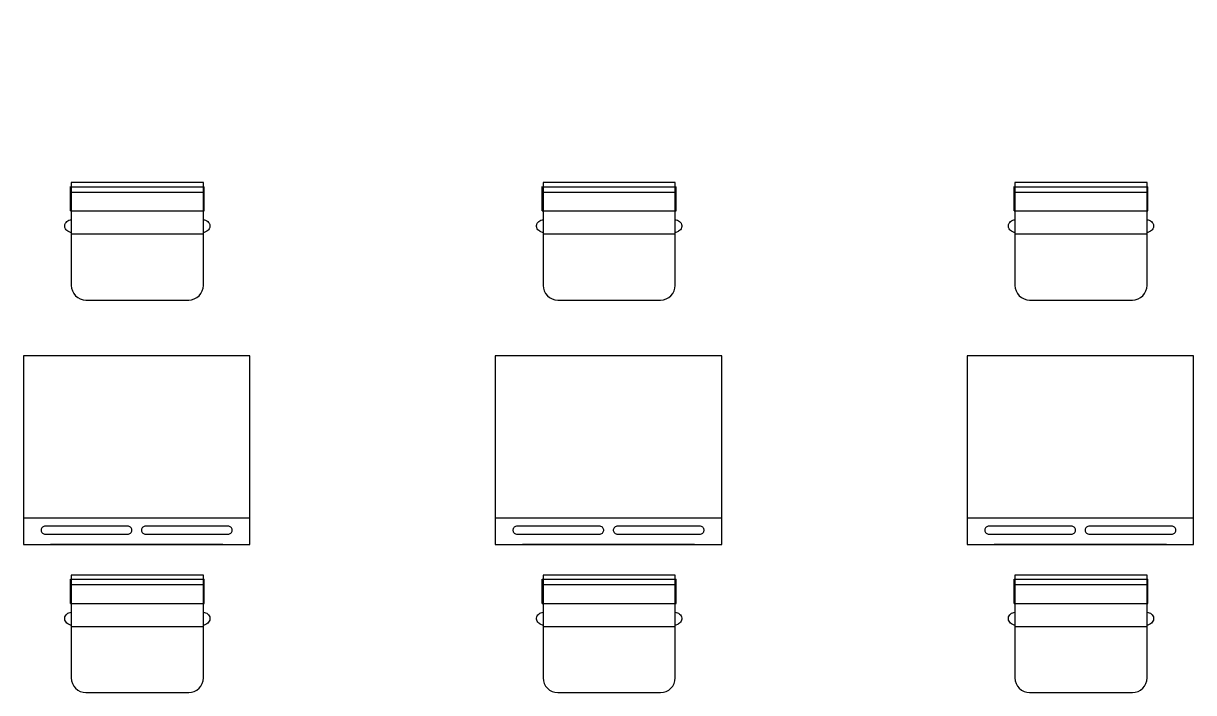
# Model space of a CAD drawing. Header units: millimetres. Extents: x 1 to 121, y 0 to 90.
# Drawn here: x 99.174 to 102.274, y 62.468 to 64.24 of the extents above; entities that cross this region are included whole.
import ezdxf
from ezdxf import colors
from ezdxf.entities.mleader import LeaderData, LeaderLine
from ezdxf.math import Vec2, Vec3

# ---------------------------------------------------------------- set-up
doc = ezdxf.new("R2010")
doc.units = ezdxf.units.MM
doc.layers.add('Equipamiento SR', color=23, linetype='Continuous', lineweight=0)
doc.layers.add('letras sr', color=7, linetype='Continuous', lineweight=5)
doc.layers.add('Mobiliario', color=7, linetype='Continuous', lineweight=0, true_color=0x7f7f7f)
doc.styles.add('Generales', font='trebuc.ttf', dxfattribs={"height": 0.1})

# ---------------------------------------------------------------- blocks, each defined once
blk = doc.blocks.new('A$C3A47622C')
at = {"layer": 'Mobiliario', "linetype": 'Continuous'}
for p, q in [((0.0987, 0.37), (0.0997, 0.3732)), ((0.0997, 0.3732), (0.1012, 0.3762)), ((0.1012, 0.3762), (0.1031, 0.3788)), ((0.1031, 0.3788), (0.1053, 0.381)), ((0.1053, 0.381), (0.1079, 0.3828)), ((0.1079, 0.3828), (0.1107, 0.384)), ((0.1107, 0.384), (0.1136, 0.3846)), ((0.1136, 0.3846), (0.1165, 0.3846)), ((0.1165, 0.3846), (0.1194, 0.384)), ((0.1194, 0.384), (0.1222, 0.3828)), ((0.1222, 0.3828), (0.1248, 0.381)), ((0.1248, 0.381), (0.127, 0.3788)), ((0.127, 0.3788), (0.1289, 0.3762)), ((0.1289, 0.3762), (0.1297, 0.3747)), ((0.1297, 0.3747), (0.1333, 0.3673)), ((0.0251, 0.3696), (0.0111, 0.3696)), ((0.0111, 0.015), (0.0111, 0.3696)), ((0.0752, 0.3696), (0.0251, 0.3696)), ((0.0251, 0.015), (0.0251, 0.3696)), ((0.0752, 0.015), (0.0752, 0.3696)), ((0.0983, 0.3673), (0.0987, 0.37)), ((0.0752, 0.015), (0.0108, 0.015)), ((0.0987, 0.0146), (0.0983, 0.0173)), ((0.0997, 0.0113), (0.0987, 0.0146)), ((0.1012, 0.0084), (0.0997, 0.0113)), ((0.1031, 0.0057), (0.1012, 0.0084)), ((0.1053, 0.0035), (0.1031, 0.0057)), ((0.1079, 0.0018), (0.1053, 0.0035)), ((0.1107, 0.0006), (0.1079, 0.0018)), ((0.1136, 0), (0.1107, 0.0006)), ((0.1165, 0), (0.1136, 0)), ((0.1194, 0.0006), (0.1165, 0)), ((0.1222, 0.0018), (0.1194, 0.0006)), ((0.1248, 0.0035), (0.1222, 0.0018)), ((0.127, 0.0057), (0.1248, 0.0035)), ((0.1289, 0.0084), (0.127, 0.0057)), ((0.1297, 0.0099), (0.1289, 0.0084)), ((0.1333, 0.0173), (0.1297, 0.0099))]:
    blk.add_line(p, q, dxfattribs=at)
at = {"layer": 'Mobiliario'}
blk.add_line((0.1361, 0.0173), (0.1361, 0.3673), dxfattribs=at)
at = {"layer": 'Mobiliario', "linetype": 'Continuous'}
blk.add_lwpolyline([(0, 0.0173), (0.2722, 0.0173, 0.414214), (0.3111, 0.0562), (0.3111, 0.3284, 0.414214), (0.2722, 0.3673), (0, 0.3673), (0, 0.0173)], format="xyb", dxfattribs=at)

msp = doc.modelspace()

# ---------------------------------------------------------------- linework, layer by layer
at = {"layer": 'Equipamiento SR', "linetype": 'Continuous'}
for p, q in [((99.1741, 63.3599), (99.1741, 62.8599)), ((99.7741, 63.3599), (99.1741, 63.3599)), ((99.7741, 62.8599), (99.7741, 63.3599)), ((100.4241, 63.3599), (100.4241, 62.8599)), ((101.0241, 63.3599), (100.4241, 63.3599)), ((101.0241, 62.8599), (101.0241, 63.3599)), ((101.6741, 63.3599), (101.6741, 62.8599)), ((102.2741, 63.3599), (101.6741, 63.3599)), ((102.2741, 62.8599), (102.2741, 63.3599)), ((99.1741, 62.9304), (99.7741, 62.9304)), ((99.7591, 62.9304), (99.7591, 62.9299)), ((100.4241, 62.9304), (101.0241, 62.9304)), ((101.0091, 62.9304), (101.0091, 62.9299)), ((101.6741, 62.9304), (102.2741, 62.9304)), ((102.2591, 62.9304), (102.2591, 62.9299)), ((99.2212, 62.9006), (99.2208, 62.8988)), ((99.2219, 62.9024), (99.2212, 62.9006)), ((99.2231, 62.9041), (99.2219, 62.9024)), ((99.2245, 62.9055), (99.2231, 62.9041)), ((99.2262, 62.9067), (99.2245, 62.9055)), ((99.2281, 62.9077), (99.2262, 62.9067)), ((99.2302, 62.9083), (99.2281, 62.9077)), ((99.2324, 62.9087), (99.2302, 62.9083)), ((99.2335, 62.9087), (99.2324, 62.9087)), ((99.4488, 62.9087), (99.2335, 62.9087)), ((99.4499, 62.9087), (99.4488, 62.9087)), ((99.4521, 62.9083), (99.4499, 62.9087)), ((99.4542, 62.9077), (99.4521, 62.9083)), ((99.4561, 62.9067), (99.4542, 62.9077)), ((99.4578, 62.9055), (99.4561, 62.9067)), ((99.4592, 62.9041), (99.4578, 62.9055)), ((99.4603, 62.9024), (99.4592, 62.9041)), ((99.4611, 62.9006), (99.4603, 62.9024)), ((99.4614, 62.8988), (99.4611, 62.9006)), ((99.4872, 62.9006), (99.4868, 62.8988)), ((99.4879, 62.9024), (99.4872, 62.9006)), ((99.489, 62.9041), (99.4879, 62.9024)), ((99.4905, 62.9055), (99.489, 62.9041)), ((99.4922, 62.9067), (99.4905, 62.9055)), ((99.4941, 62.9077), (99.4922, 62.9067)), ((99.4962, 62.9083), (99.4941, 62.9077)), ((99.4983, 62.9087), (99.4962, 62.9083)), ((99.4994, 62.9087), (99.4983, 62.9087)), ((99.7148, 62.9087), (99.4994, 62.9087)), ((99.7159, 62.9087), (99.7148, 62.9087)), ((99.7181, 62.9083), (99.7159, 62.9087)), ((99.7201, 62.9077), (99.7181, 62.9083)), ((99.7221, 62.9067), (99.7201, 62.9077)), ((99.7238, 62.9055), (99.7221, 62.9067)), ((99.7252, 62.9041), (99.7238, 62.9055)), ((99.7263, 62.9024), (99.7252, 62.9041)), ((99.727, 62.9006), (99.7263, 62.9024)), ((99.7274, 62.8988), (99.727, 62.9006)), ((100.4712, 62.9006), (100.4708, 62.8988)), ((100.4719, 62.9024), (100.4712, 62.9006)), ((100.4731, 62.9041), (100.4719, 62.9024)), ((100.4745, 62.9055), (100.4731, 62.9041)), ((100.4762, 62.9067), (100.4745, 62.9055)), ((100.4781, 62.9077), (100.4762, 62.9067)), ((100.4802, 62.9083), (100.4781, 62.9077)), ((100.4824, 62.9087), (100.4802, 62.9083)), ((100.4835, 62.9087), (100.4824, 62.9087)), ((100.6988, 62.9087), (100.4835, 62.9087)), ((100.6999, 62.9087), (100.6988, 62.9087)), ((100.7021, 62.9083), (100.6999, 62.9087)), ((100.7042, 62.9077), (100.7021, 62.9083)), ((100.7061, 62.9067), (100.7042, 62.9077)), ((100.7078, 62.9055), (100.7061, 62.9067)), ((100.7092, 62.9041), (100.7078, 62.9055)), ((100.7103, 62.9024), (100.7092, 62.9041)), ((100.7111, 62.9006), (100.7103, 62.9024)), ((100.7114, 62.8988), (100.7111, 62.9006)), ((100.7372, 62.9006), (100.7368, 62.8988)), ((100.7379, 62.9024), (100.7372, 62.9006)), ((100.739, 62.9041), (100.7379, 62.9024)), ((100.7405, 62.9055), (100.739, 62.9041)), ((100.7422, 62.9067), (100.7405, 62.9055)), ((100.7441, 62.9077), (100.7422, 62.9067)), ((100.7462, 62.9083), (100.7441, 62.9077)), ((100.7483, 62.9087), (100.7462, 62.9083)), ((100.7494, 62.9087), (100.7483, 62.9087)), ((100.9648, 62.9087), (100.7494, 62.9087)), ((100.9659, 62.9087), (100.9648, 62.9087)), ((100.9681, 62.9083), (100.9659, 62.9087)), ((100.9701, 62.9077), (100.9681, 62.9083)), ((100.9721, 62.9067), (100.9701, 62.9077)), ((100.9738, 62.9055), (100.9721, 62.9067)), ((100.9752, 62.9041), (100.9738, 62.9055)), ((100.9763, 62.9024), (100.9752, 62.9041)), ((100.977, 62.9006), (100.9763, 62.9024)), ((100.9774, 62.8988), (100.977, 62.9006)), ((101.7212, 62.9006), (101.7208, 62.8988)), ((101.7219, 62.9024), (101.7212, 62.9006)), ((101.7231, 62.9041), (101.7219, 62.9024)), ((101.7245, 62.9055), (101.7231, 62.9041)), ((101.7262, 62.9067), (101.7245, 62.9055)), ((101.7281, 62.9077), (101.7262, 62.9067)), ((101.7302, 62.9083), (101.7281, 62.9077)), ((101.7324, 62.9087), (101.7302, 62.9083)), ((101.7335, 62.9087), (101.7324, 62.9087)), ((101.9488, 62.9087), (101.7335, 62.9087)), ((101.9499, 62.9087), (101.9488, 62.9087)), ((101.9521, 62.9083), (101.9499, 62.9087)), ((101.9542, 62.9077), (101.9521, 62.9083)), ((101.9561, 62.9067), (101.9542, 62.9077)), ((101.9578, 62.9055), (101.9561, 62.9067)), ((101.9592, 62.9041), (101.9578, 62.9055)), ((101.9603, 62.9024), (101.9592, 62.9041)), ((101.9611, 62.9006), (101.9603, 62.9024)), ((101.9614, 62.8988), (101.9611, 62.9006)), ((101.9872, 62.9006), (101.9868, 62.8988)), ((101.9879, 62.9024), (101.9872, 62.9006)), ((101.989, 62.9041), (101.9879, 62.9024)), ((101.9905, 62.9055), (101.989, 62.9041)), ((101.9922, 62.9067), (101.9905, 62.9055)), ((101.9941, 62.9077), (101.9922, 62.9067)), ((101.9962, 62.9083), (101.9941, 62.9077)), ((101.9983, 62.9087), (101.9962, 62.9083)), ((101.9994, 62.9087), (101.9983, 62.9087)), ((102.2148, 62.9087), (101.9994, 62.9087)), ((102.2159, 62.9087), (102.2148, 62.9087)), ((102.2181, 62.9083), (102.2159, 62.9087)), ((102.2201, 62.9077), (102.2181, 62.9083)), ((102.2221, 62.9067), (102.2201, 62.9077)), ((102.2238, 62.9055), (102.2221, 62.9067)), ((102.2252, 62.9041), (102.2238, 62.9055)), ((102.2263, 62.9024), (102.2252, 62.9041)), ((102.227, 62.9006), (102.2263, 62.9024)), ((102.2274, 62.8988), (102.227, 62.9006)), ((99.2208, 62.8988), (99.2208, 62.8969)), ((99.2208, 62.8969), (99.2212, 62.895)), ((99.2212, 62.895), (99.2219, 62.8932)), ((99.2219, 62.8932), (99.2231, 62.8916)), ((99.2231, 62.8916), (99.2245, 62.8901)), ((99.2245, 62.8901), (99.2262, 62.8889)), ((99.2262, 62.8889), (99.2281, 62.888)), ((99.2281, 62.888), (99.2302, 62.8873)), ((99.2302, 62.8873), (99.2324, 62.887)), ((99.2324, 62.887), (99.2335, 62.887)), ((99.2335, 62.887), (99.4488, 62.887)), ((99.4488, 62.887), (99.4499, 62.887)), ((99.4499, 62.887), (99.4521, 62.8873)), ((99.4521, 62.8873), (99.4542, 62.888)), ((99.4542, 62.888), (99.4561, 62.8889)), ((99.4561, 62.8889), (99.4578, 62.8901)), ((99.4578, 62.8901), (99.4592, 62.8916)), ((99.4592, 62.8916), (99.4603, 62.8932)), ((99.4603, 62.8932), (99.4611, 62.895)), ((99.4611, 62.895), (99.4614, 62.8969)), ((99.4614, 62.8969), (99.4614, 62.8988)), ((99.4868, 62.8988), (99.4868, 62.8969)), ((99.4868, 62.8969), (99.4872, 62.895)), ((99.4872, 62.895), (99.4879, 62.8932)), ((99.4879, 62.8932), (99.489, 62.8916)), ((99.489, 62.8916), (99.4905, 62.8901)), ((99.4905, 62.8901), (99.4922, 62.8889)), ((99.4922, 62.8889), (99.4941, 62.888)), ((99.4941, 62.888), (99.4962, 62.8873)), ((99.4962, 62.8873), (99.4983, 62.887)), ((99.4983, 62.887), (99.4994, 62.887)), ((99.4994, 62.887), (99.7148, 62.887)), ((99.7148, 62.887), (99.7159, 62.887)), ((99.7159, 62.887), (99.7181, 62.8873)), ((99.7181, 62.8873), (99.7201, 62.888)), ((99.7201, 62.888), (99.7221, 62.8889)), ((99.7221, 62.8889), (99.7238, 62.8901)), ((99.7238, 62.8901), (99.7252, 62.8916)), ((99.7252, 62.8916), (99.7263, 62.8932)), ((99.7263, 62.8932), (99.727, 62.895)), ((99.727, 62.895), (99.7274, 62.8969)), ((99.7274, 62.8969), (99.7274, 62.8988)), ((100.4708, 62.8988), (100.4708, 62.8969)), ((100.4708, 62.8969), (100.4712, 62.895)), ((100.4712, 62.895), (100.4719, 62.8932)), ((100.4719, 62.8932), (100.4731, 62.8916)), ((100.4731, 62.8916), (100.4745, 62.8901)), ((100.4745, 62.8901), (100.4762, 62.8889)), ((100.4762, 62.8889), (100.4781, 62.888)), ((100.4781, 62.888), (100.4802, 62.8873)), ((100.4802, 62.8873), (100.4824, 62.887)), ((100.4824, 62.887), (100.4835, 62.887)), ((100.4835, 62.887), (100.6988, 62.887)), ((100.6988, 62.887), (100.6999, 62.887)), ((100.6999, 62.887), (100.7021, 62.8873)), ((100.7021, 62.8873), (100.7042, 62.888)), ((100.7042, 62.888), (100.7061, 62.8889)), ((100.7061, 62.8889), (100.7078, 62.8901)), ((100.7078, 62.8901), (100.7092, 62.8916)), ((100.7092, 62.8916), (100.7103, 62.8932)), ((100.7103, 62.8932), (100.7111, 62.895)), ((100.7111, 62.895), (100.7114, 62.8969)), ((100.7114, 62.8969), (100.7114, 62.8988)), ((100.7368, 62.8988), (100.7368, 62.8969)), ((100.7368, 62.8969), (100.7372, 62.895)), ((100.7372, 62.895), (100.7379, 62.8932)), ((100.7379, 62.8932), (100.739, 62.8916)), ((100.739, 62.8916), (100.7405, 62.8901)), ((100.7405, 62.8901), (100.7422, 62.8889)), ((100.7422, 62.8889), (100.7441, 62.888)), ((100.7441, 62.888), (100.7462, 62.8873)), ((100.7462, 62.8873), (100.7483, 62.887)), ((100.7483, 62.887), (100.7494, 62.887)), ((100.7494, 62.887), (100.9648, 62.887)), ((100.9648, 62.887), (100.9659, 62.887)), ((100.9659, 62.887), (100.9681, 62.8873)), ((100.9681, 62.8873), (100.9701, 62.888)), ((100.9701, 62.888), (100.9721, 62.8889)), ((100.9721, 62.8889), (100.9738, 62.8901)), ((100.9738, 62.8901), (100.9752, 62.8916)), ((100.9752, 62.8916), (100.9763, 62.8932)), ((100.9763, 62.8932), (100.977, 62.895)), ((100.977, 62.895), (100.9774, 62.8969)), ((100.9774, 62.8969), (100.9774, 62.8988)), ((101.7208, 62.8988), (101.7208, 62.8969)), ((101.7208, 62.8969), (101.7212, 62.895)), ((101.7212, 62.895), (101.7219, 62.8932)), ((101.7219, 62.8932), (101.7231, 62.8916)), ((101.7231, 62.8916), (101.7245, 62.8901)), ((101.7245, 62.8901), (101.7262, 62.8889)), ((101.7262, 62.8889), (101.7281, 62.888)), ((101.7281, 62.888), (101.7302, 62.8873)), ((101.7302, 62.8873), (101.7324, 62.887)), ((101.7324, 62.887), (101.7335, 62.887)), ((101.7335, 62.887), (101.9488, 62.887)), ((101.9488, 62.887), (101.9499, 62.887)), ((101.9499, 62.887), (101.9521, 62.8873)), ((101.9521, 62.8873), (101.9542, 62.888)), ((101.9542, 62.888), (101.9561, 62.8889)), ((101.9561, 62.8889), (101.9578, 62.8901)), ((101.9578, 62.8901), (101.9592, 62.8916)), ((101.9592, 62.8916), (101.9603, 62.8932)), ((101.9603, 62.8932), (101.9611, 62.895)), ((101.9611, 62.895), (101.9614, 62.8969)), ((101.9614, 62.8969), (101.9614, 62.8988)), ((101.9868, 62.8988), (101.9868, 62.8969)), ((101.9868, 62.8969), (101.9872, 62.895)), ((101.9872, 62.895), (101.9879, 62.8932)), ((101.9879, 62.8932), (101.989, 62.8916)), ((101.989, 62.8916), (101.9905, 62.8901)), ((101.9905, 62.8901), (101.9922, 62.8889)), ((101.9922, 62.8889), (101.9941, 62.888)), ((101.9941, 62.888), (101.9962, 62.8873)), ((101.9962, 62.8873), (101.9983, 62.887)), ((101.9983, 62.887), (101.9994, 62.887)), ((101.9994, 62.887), (102.2148, 62.887)), ((102.2148, 62.887), (102.2159, 62.887)), ((102.2159, 62.887), (102.2181, 62.8873)), ((102.2181, 62.8873), (102.2201, 62.888)), ((102.2201, 62.888), (102.2221, 62.8889)), ((102.2221, 62.8889), (102.2238, 62.8901)), ((102.2238, 62.8901), (102.2252, 62.8916)), ((102.2252, 62.8916), (102.2263, 62.8932)), ((102.2263, 62.8932), (102.227, 62.895)), ((102.227, 62.895), (102.2274, 62.8969)), ((102.2274, 62.8969), (102.2274, 62.8988)), ((99.1741, 62.8599), (99.7741, 62.8599)), ((99.7021, 62.8599), (99.2461, 62.8599)), ((100.4241, 62.8599), (101.0241, 62.8599)), ((100.9521, 62.8599), (100.4961, 62.8599)), ((101.6741, 62.8599), (102.2741, 62.8599)), ((102.2021, 62.8599), (101.7461, 62.8599))]:
    msp.add_line(p, q, dxfattribs=at)
at = {"layer": 'Mobiliario', "linetype": 'Continuous', "lineweight": 0}
for p, q in [((99.1741, 63.3599), (99.1741, 62.8599)), ((99.7741, 63.3599), (99.1741, 63.3599)), ((99.7741, 62.8599), (99.7741, 63.3599)), ((100.4241, 63.3599), (100.4241, 62.8599)), ((101.0241, 63.3599), (100.4241, 63.3599)), ((101.0241, 62.8599), (101.0241, 63.3599)), ((101.6741, 63.3599), (101.6741, 62.8599)), ((102.2741, 63.3599), (101.6741, 63.3599)), ((102.2741, 62.8599), (102.2741, 63.3599)), ((99.1741, 62.9304), (99.7741, 62.9304)), ((99.7591, 62.9304), (99.7591, 62.9299)), ((100.4241, 62.9304), (101.0241, 62.9304)), ((101.0091, 62.9304), (101.0091, 62.9299)), ((101.6741, 62.9304), (102.2741, 62.9304)), ((102.2591, 62.9304), (102.2591, 62.9299)), ((99.2212, 62.9006), (99.2208, 62.8988)), ((99.2219, 62.9024), (99.2212, 62.9006)), ((99.2231, 62.9041), (99.2219, 62.9024)), ((99.2245, 62.9055), (99.2231, 62.9041)), ((99.2262, 62.9067), (99.2245, 62.9055)), ((99.2281, 62.9077), (99.2262, 62.9067)), ((99.2302, 62.9083), (99.2281, 62.9077)), ((99.2324, 62.9087), (99.2302, 62.9083)), ((99.2335, 62.9087), (99.2324, 62.9087)), ((99.4488, 62.9087), (99.2335, 62.9087)), ((99.4499, 62.9087), (99.4488, 62.9087)), ((99.4521, 62.9083), (99.4499, 62.9087)), ((99.4542, 62.9077), (99.4521, 62.9083)), ((99.4561, 62.9067), (99.4542, 62.9077)), ((99.4578, 62.9055), (99.4561, 62.9067)), ((99.4592, 62.9041), (99.4578, 62.9055)), ((99.4603, 62.9024), (99.4592, 62.9041)), ((99.4611, 62.9006), (99.4603, 62.9024)), ((99.4614, 62.8988), (99.4611, 62.9006)), ((99.4872, 62.9006), (99.4868, 62.8988)), ((99.4879, 62.9024), (99.4872, 62.9006)), ((99.489, 62.9041), (99.4879, 62.9024)), ((99.4905, 62.9055), (99.489, 62.9041)), ((99.4922, 62.9067), (99.4905, 62.9055)), ((99.4941, 62.9077), (99.4922, 62.9067)), ((99.4962, 62.9083), (99.4941, 62.9077)), ((99.4983, 62.9087), (99.4962, 62.9083)), ((99.4994, 62.9087), (99.4983, 62.9087)), ((99.7148, 62.9087), (99.4994, 62.9087)), ((99.7159, 62.9087), (99.7148, 62.9087)), ((99.7181, 62.9083), (99.7159, 62.9087)), ((99.7201, 62.9077), (99.7181, 62.9083)), ((99.7221, 62.9067), (99.7201, 62.9077)), ((99.7238, 62.9055), (99.7221, 62.9067)), ((99.7252, 62.9041), (99.7238, 62.9055)), ((99.7263, 62.9024), (99.7252, 62.9041)), ((99.727, 62.9006), (99.7263, 62.9024)), ((99.7274, 62.8988), (99.727, 62.9006)), ((100.4712, 62.9006), (100.4708, 62.8988)), ((100.4719, 62.9024), (100.4712, 62.9006)), ((100.4731, 62.9041), (100.4719, 62.9024)), ((100.4745, 62.9055), (100.4731, 62.9041)), ((100.4762, 62.9067), (100.4745, 62.9055)), ((100.4781, 62.9077), (100.4762, 62.9067)), ((100.4802, 62.9083), (100.4781, 62.9077)), ((100.4824, 62.9087), (100.4802, 62.9083)), ((100.4835, 62.9087), (100.4824, 62.9087)), ((100.6988, 62.9087), (100.4835, 62.9087)), ((100.6999, 62.9087), (100.6988, 62.9087)), ((100.7021, 62.9083), (100.6999, 62.9087)), ((100.7042, 62.9077), (100.7021, 62.9083)), ((100.7061, 62.9067), (100.7042, 62.9077)), ((100.7078, 62.9055), (100.7061, 62.9067)), ((100.7092, 62.9041), (100.7078, 62.9055)), ((100.7103, 62.9024), (100.7092, 62.9041)), ((100.7111, 62.9006), (100.7103, 62.9024)), ((100.7114, 62.8988), (100.7111, 62.9006)), ((100.7372, 62.9006), (100.7368, 62.8988)), ((100.7379, 62.9024), (100.7372, 62.9006)), ((100.739, 62.9041), (100.7379, 62.9024)), ((100.7405, 62.9055), (100.739, 62.9041)), ((100.7422, 62.9067), (100.7405, 62.9055)), ((100.7441, 62.9077), (100.7422, 62.9067)), ((100.7462, 62.9083), (100.7441, 62.9077)), ((100.7483, 62.9087), (100.7462, 62.9083)), ((100.7494, 62.9087), (100.7483, 62.9087)), ((100.9648, 62.9087), (100.7494, 62.9087)), ((100.9659, 62.9087), (100.9648, 62.9087)), ((100.9681, 62.9083), (100.9659, 62.9087)), ((100.9701, 62.9077), (100.9681, 62.9083)), ((100.9721, 62.9067), (100.9701, 62.9077)), ((100.9738, 62.9055), (100.9721, 62.9067)), ((100.9752, 62.9041), (100.9738, 62.9055)), ((100.9763, 62.9024), (100.9752, 62.9041)), ((100.977, 62.9006), (100.9763, 62.9024)), ((100.9774, 62.8988), (100.977, 62.9006)), ((101.7212, 62.9006), (101.7208, 62.8988)), ((101.7219, 62.9024), (101.7212, 62.9006)), ((101.7231, 62.9041), (101.7219, 62.9024)), ((101.7245, 62.9055), (101.7231, 62.9041)), ((101.7262, 62.9067), (101.7245, 62.9055)), ((101.7281, 62.9077), (101.7262, 62.9067)), ((101.7302, 62.9083), (101.7281, 62.9077)), ((101.7324, 62.9087), (101.7302, 62.9083)), ((101.7335, 62.9087), (101.7324, 62.9087)), ((101.9488, 62.9087), (101.7335, 62.9087)), ((101.9499, 62.9087), (101.9488, 62.9087)), ((101.9521, 62.9083), (101.9499, 62.9087)), ((101.9542, 62.9077), (101.9521, 62.9083)), ((101.9561, 62.9067), (101.9542, 62.9077)), ((101.9578, 62.9055), (101.9561, 62.9067)), ((101.9592, 62.9041), (101.9578, 62.9055)), ((101.9603, 62.9024), (101.9592, 62.9041)), ((101.9611, 62.9006), (101.9603, 62.9024)), ((101.9614, 62.8988), (101.9611, 62.9006)), ((101.9872, 62.9006), (101.9868, 62.8988)), ((101.9879, 62.9024), (101.9872, 62.9006)), ((101.989, 62.9041), (101.9879, 62.9024)), ((101.9905, 62.9055), (101.989, 62.9041)), ((101.9922, 62.9067), (101.9905, 62.9055)), ((101.9941, 62.9077), (101.9922, 62.9067)), ((101.9962, 62.9083), (101.9941, 62.9077)), ((101.9983, 62.9087), (101.9962, 62.9083)), ((101.9994, 62.9087), (101.9983, 62.9087)), ((102.2148, 62.9087), (101.9994, 62.9087)), ((102.2159, 62.9087), (102.2148, 62.9087)), ((102.2181, 62.9083), (102.2159, 62.9087)), ((102.2201, 62.9077), (102.2181, 62.9083)), ((102.2221, 62.9067), (102.2201, 62.9077)), ((102.2238, 62.9055), (102.2221, 62.9067)), ((102.2252, 62.9041), (102.2238, 62.9055)), ((102.2263, 62.9024), (102.2252, 62.9041)), ((102.227, 62.9006), (102.2263, 62.9024)), ((102.2274, 62.8988), (102.227, 62.9006)), ((99.2208, 62.8988), (99.2208, 62.8969)), ((99.2208, 62.8969), (99.2212, 62.895)), ((99.2212, 62.895), (99.2219, 62.8932)), ((99.2219, 62.8932), (99.2231, 62.8916)), ((99.2231, 62.8916), (99.2245, 62.8901)), ((99.2245, 62.8901), (99.2262, 62.8889)), ((99.2262, 62.8889), (99.2281, 62.888)), ((99.2281, 62.888), (99.2302, 62.8873)), ((99.2302, 62.8873), (99.2324, 62.887)), ((99.2324, 62.887), (99.2335, 62.887)), ((99.2335, 62.887), (99.4488, 62.887)), ((99.4488, 62.887), (99.4499, 62.887)), ((99.4499, 62.887), (99.4521, 62.8873)), ((99.4521, 62.8873), (99.4542, 62.888)), ((99.4542, 62.888), (99.4561, 62.8889)), ((99.4561, 62.8889), (99.4578, 62.8901)), ((99.4578, 62.8901), (99.4592, 62.8916)), ((99.4592, 62.8916), (99.4603, 62.8932)), ((99.4603, 62.8932), (99.4611, 62.895)), ((99.4611, 62.895), (99.4614, 62.8969)), ((99.4614, 62.8969), (99.4614, 62.8988)), ((99.4868, 62.8988), (99.4868, 62.8969)), ((99.4868, 62.8969), (99.4872, 62.895)), ((99.4872, 62.895), (99.4879, 62.8932)), ((99.4879, 62.8932), (99.489, 62.8916)), ((99.489, 62.8916), (99.4905, 62.8901)), ((99.4905, 62.8901), (99.4922, 62.8889)), ((99.4922, 62.8889), (99.4941, 62.888)), ((99.4941, 62.888), (99.4962, 62.8873)), ((99.4962, 62.8873), (99.4983, 62.887)), ((99.4983, 62.887), (99.4994, 62.887)), ((99.4994, 62.887), (99.7148, 62.887)), ((99.7148, 62.887), (99.7159, 62.887)), ((99.7159, 62.887), (99.7181, 62.8873)), ((99.7181, 62.8873), (99.7201, 62.888)), ((99.7201, 62.888), (99.7221, 62.8889)), ((99.7221, 62.8889), (99.7238, 62.8901)), ((99.7238, 62.8901), (99.7252, 62.8916)), ((99.7252, 62.8916), (99.7263, 62.8932)), ((99.7263, 62.8932), (99.727, 62.895)), ((99.727, 62.895), (99.7274, 62.8969)), ((99.7274, 62.8969), (99.7274, 62.8988)), ((100.4708, 62.8988), (100.4708, 62.8969)), ((100.4708, 62.8969), (100.4712, 62.895)), ((100.4712, 62.895), (100.4719, 62.8932)), ((100.4719, 62.8932), (100.4731, 62.8916)), ((100.4731, 62.8916), (100.4745, 62.8901)), ((100.4745, 62.8901), (100.4762, 62.8889)), ((100.4762, 62.8889), (100.4781, 62.888)), ((100.4781, 62.888), (100.4802, 62.8873)), ((100.4802, 62.8873), (100.4824, 62.887)), ((100.4824, 62.887), (100.4835, 62.887)), ((100.4835, 62.887), (100.6988, 62.887)), ((100.6988, 62.887), (100.6999, 62.887)), ((100.6999, 62.887), (100.7021, 62.8873)), ((100.7021, 62.8873), (100.7042, 62.888)), ((100.7042, 62.888), (100.7061, 62.8889)), ((100.7061, 62.8889), (100.7078, 62.8901)), ((100.7078, 62.8901), (100.7092, 62.8916)), ((100.7092, 62.8916), (100.7103, 62.8932)), ((100.7103, 62.8932), (100.7111, 62.895)), ((100.7111, 62.895), (100.7114, 62.8969)), ((100.7114, 62.8969), (100.7114, 62.8988)), ((100.7368, 62.8988), (100.7368, 62.8969)), ((100.7368, 62.8969), (100.7372, 62.895)), ((100.7372, 62.895), (100.7379, 62.8932)), ((100.7379, 62.8932), (100.739, 62.8916)), ((100.739, 62.8916), (100.7405, 62.8901)), ((100.7405, 62.8901), (100.7422, 62.8889)), ((100.7422, 62.8889), (100.7441, 62.888)), ((100.7441, 62.888), (100.7462, 62.8873)), ((100.7462, 62.8873), (100.7483, 62.887)), ((100.7483, 62.887), (100.7494, 62.887)), ((100.7494, 62.887), (100.9648, 62.887)), ((100.9648, 62.887), (100.9659, 62.887)), ((100.9659, 62.887), (100.9681, 62.8873)), ((100.9681, 62.8873), (100.9701, 62.888)), ((100.9701, 62.888), (100.9721, 62.8889)), ((100.9721, 62.8889), (100.9738, 62.8901)), ((100.9738, 62.8901), (100.9752, 62.8916)), ((100.9752, 62.8916), (100.9763, 62.8932)), ((100.9763, 62.8932), (100.977, 62.895)), ((100.977, 62.895), (100.9774, 62.8969)), ((100.9774, 62.8969), (100.9774, 62.8988)), ((101.7208, 62.8988), (101.7208, 62.8969)), ((101.7208, 62.8969), (101.7212, 62.895)), ((101.7212, 62.895), (101.7219, 62.8932)), ((101.7219, 62.8932), (101.7231, 62.8916)), ((101.7231, 62.8916), (101.7245, 62.8901)), ((101.7245, 62.8901), (101.7262, 62.8889)), ((101.7262, 62.8889), (101.7281, 62.888)), ((101.7281, 62.888), (101.7302, 62.8873)), ((101.7302, 62.8873), (101.7324, 62.887)), ((101.7324, 62.887), (101.7335, 62.887)), ((101.7335, 62.887), (101.9488, 62.887)), ((101.9488, 62.887), (101.9499, 62.887)), ((101.9499, 62.887), (101.9521, 62.8873)), ((101.9521, 62.8873), (101.9542, 62.888)), ((101.9542, 62.888), (101.9561, 62.8889)), ((101.9561, 62.8889), (101.9578, 62.8901)), ((101.9578, 62.8901), (101.9592, 62.8916)), ((101.9592, 62.8916), (101.9603, 62.8932)), ((101.9603, 62.8932), (101.9611, 62.895)), ((101.9611, 62.895), (101.9614, 62.8969)), ((101.9614, 62.8969), (101.9614, 62.8988)), ((101.9868, 62.8988), (101.9868, 62.8969)), ((101.9868, 62.8969), (101.9872, 62.895)), ((101.9872, 62.895), (101.9879, 62.8932)), ((101.9879, 62.8932), (101.989, 62.8916)), ((101.989, 62.8916), (101.9905, 62.8901)), ((101.9905, 62.8901), (101.9922, 62.8889)), ((101.9922, 62.8889), (101.9941, 62.888)), ((101.9941, 62.888), (101.9962, 62.8873)), ((101.9962, 62.8873), (101.9983, 62.887)), ((101.9983, 62.887), (101.9994, 62.887)), ((101.9994, 62.887), (102.2148, 62.887)), ((102.2148, 62.887), (102.2159, 62.887)), ((102.2159, 62.887), (102.2181, 62.8873)), ((102.2181, 62.8873), (102.2201, 62.888)), ((102.2201, 62.888), (102.2221, 62.8889)), ((102.2221, 62.8889), (102.2238, 62.8901)), ((102.2238, 62.8901), (102.2252, 62.8916)), ((102.2252, 62.8916), (102.2263, 62.8932)), ((102.2263, 62.8932), (102.227, 62.895)), ((102.227, 62.895), (102.2274, 62.8969)), ((102.2274, 62.8969), (102.2274, 62.8988)), ((99.1741, 62.8599), (99.7741, 62.8599)), ((99.7021, 62.8599), (99.2461, 62.8599)), ((100.4241, 62.8599), (101.0241, 62.8599)), ((100.9521, 62.8599), (100.4961, 62.8599)), ((101.6741, 62.8599), (102.2741, 62.8599)), ((102.2021, 62.8599), (101.7461, 62.8599))]:
    msp.add_line(p, q, dxfattribs=at)

# ---------------------------------------------------------------- block references
at = {"layer": 'Equipamiento SR', "rotation": 270}
for p in [(99.2836, 63.8184), (99.2836, 63.8184), (100.5336, 63.8184), (100.5336, 63.8184), (101.7836, 63.8184), (101.7836, 63.8184), (99.2836, 62.779), (99.2836, 62.779), (100.5336, 62.779), (100.5336, 62.779), (101.7836, 62.779), (101.7836, 62.779)]:
    msp.add_blockref('A$C3A47622C', p, dxfattribs=at)

# ---------------------------------------------------------------- leaders
at = {"layer": 'letras sr'}
ml = msp.add_multileader_mtext('Standard', dxfattribs=at)
ml.set_content('{\\H1.13043x;Pizarra interactiva\\P2.03m x 1.24m} ', color=256, style='Generales')
ml.set_leader_properties()
ml.build(insert=Vec2(0, 0))
ml.multileader.update_dxf_attribs({"text_right_attachment_type": 6, "dogleg_length": 0.36, "arrow_head_size": 0.1})
ctx = ml.context
ctx.base_point, ctx.char_height, ctx.arrow_head_size, ctx.landing_gap_size, ctx.plane_origin = Vec3(100.1843, 64.8688), 0.115, 0.1, 0.09, Vec3(99.6419, 66.2239)
ctx.right_attachment = 6
notes = []
notes.append((ctx, [(0, (1, 1, 0), (100.0017, 64.8688), (1, 0), 0.1826, [(0, [(99.8591, 65.1401)], 0, [])])]))
ctx.mtext.insert, ctx.mtext.flow_direction = Vec3(100.2743, 64.9272), 5
for ctx, leaders in notes:
    for number, flags, end, landing, length, lines in leaders:
        leader = LeaderData()
        leader.index, (leader.has_last_leader_line, leader.has_dogleg_vector, leader.attachment_direction) = number, flags
        leader.last_leader_point, leader.dogleg_vector, leader.dogleg_length = Vec3(end), Vec3(landing), length
        for number, points, colour, breaks in lines:
            line = LeaderLine()
            line.index, line.vertices, line.color, line.breaks = number, Vec3.list(points), colors.encode_raw_color(colour), breaks
            leader.lines.append(line)
        ctx.leaders.append(leader)

doc.saveas('drawing.dxf')
